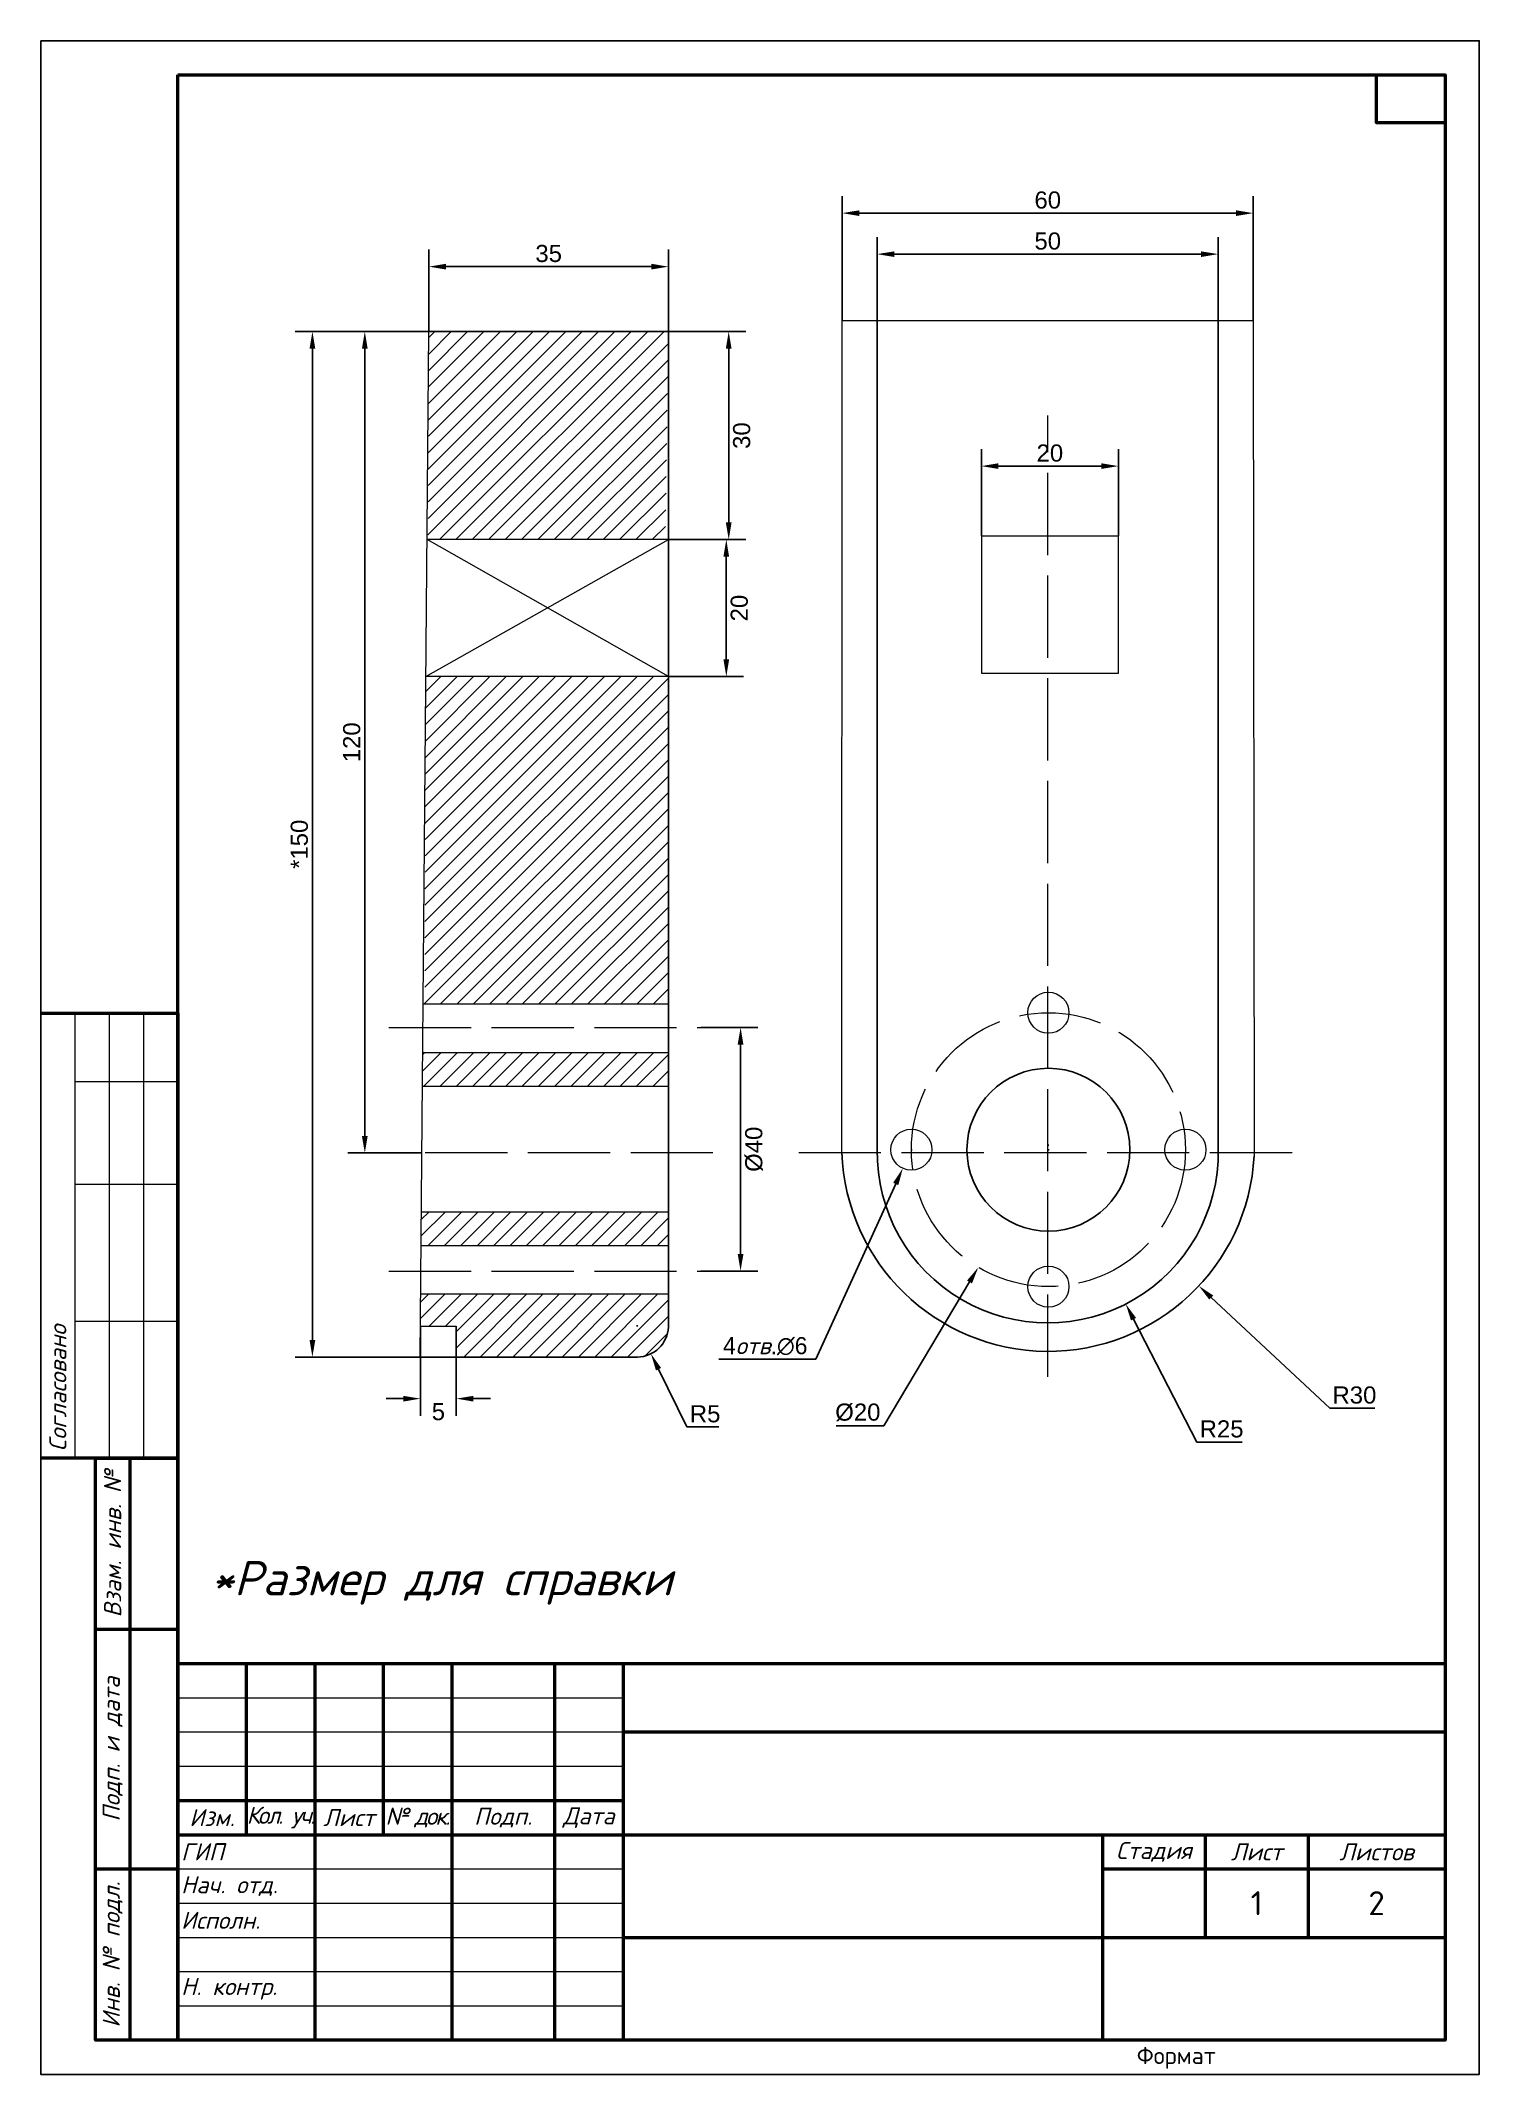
# Model space of a CAD drawing. Header units: millimetres. Extents: x 0 to 210, y 0 to 297.
import ezdxf
from ezdxf.enums import TextEntityAlignment as Align

# ---------------------------------------------------------------- set-up
doc = ezdxf.new("R2010")
doc.units = ezdxf.units.MM
doc.header["$MEASUREMENT"] = 0
doc.linetypes.add('ACAD_ISO02W100', pattern=[15, 12, -3])
for name, color, linetype, lineweight in [('Контур', 7, 'Continuous', 30), ('Ось', 7, 'ACAD_ISO02W100', 20), ('Формат - толстая линия', 7, 'Continuous', 50), ('Формат - тонкая линия', 7, 'Continuous', 20), ('Штриховка', 7, 'Continuous', 20)]:
    doc.layers.add(name, color=color, linetype=linetype, lineweight=lineweight)
doc.layers.add('Размеры', color=7, linetype='Continuous')
doc.layers.add('Рамка', color=7, linetype='Continuous')
doc.styles.add('2.5', font='isocpeur.ttf', dxfattribs={"oblique": 15, "height": 2.5})
doc.styles.add('3.5', font='isocpeur.ttf', dxfattribs={"oblique": 15, "height": 3.5})
doc.styles.get("Standard").update_dxf_attribs({"font": 'arial.ttf'})
doc.dimstyles.get("Standard").update_dxf_attribs({"dimtxt": 2.5, "dimasz": 2.5, "dimexe": 2.5, "dimexo": 0.0625, "dimtad": 2, "dimtoh": 1, "dimdec": 0, "dimzin": 0, "dimdsep": 46, "dimtxsty": 'Standard', "dimcen": 0.09, "dimadec": 0, "dimazin": 0, "dimtfac": 1, "dimtdec": 0, "dimtofl": 0, "dimtmove": 0, "dimatfit": 3, "dimfxl": 1, "dimtolj": 1, "dimtzin": 0, "dimarcsym": 0})
pattern_1 = [(225, (241.4359, 69.2433), (1.194645, -1.194645), [])]

# ---------------------------------------------------------------- blocks, each defined once
blk = doc.blocks.new('*U2')
at = {"lineweight": 20}
blk.add_circle((0, 0), 3, dxfattribs=at)
blk = doc.blocks.new('*U3')
at = {"color": 0, "linetype": 'ByBlock', "lineweight": -2, "transparency": 16777216}
for p, rotation in [((74.5, 140), 90), ((54.5, 120), 180), ((74.5, 100), 270)]:
    blk.add_blockref('*U2', p, dxfattribs=dict(at, rotation=rotation))
blk.add_blockref('*U2', (94.5, 120), dxfattribs=at)
blk = doc.blocks.new('*D7')
at = {"layer": 'Defpoints', "color": 0, "lineweight": 20, "transparency": 16777216}
for p in [(157.54, 234.95), (137.54, 224.7), (157.54, 224.7)]:
    blk.add_point(p, dxfattribs=at)
at = {"layer": 'Размеры', "color": 0, "lineweight": -2, "transparency": 16777216}
for p, q in [((137.54, 224.77), (137.54, 237.45)), ((140.04, 234.95), (155.04, 234.95)), ((157.54, 224.77), (157.54, 237.45))]:
    blk.add_line(p, q, dxfattribs=at)
at = {"layer": 'Размеры', "color": 0, "lineweight": 20, "transparency": 16777216}
for points in [[(140.04, 235.37), (140.04, 234.54), (137.54, 234.95)], [(155.04, 235.37), (155.04, 234.54), (157.54, 234.95)]]:
    blk.add_solid(points, dxfattribs=at)
at = {"layer": 'Размеры', "color": 0, "lineweight": 20, "transparency": 16777216, "insert": (147.54, 236.85), "char_height": 2.5, "attachment_point": 5}
blk.add_mtext('\\A1;20', dxfattribs=at)
blk = doc.blocks.new('*D8')
at = {"layer": 'Defpoints', "color": 0, "lineweight": 20, "transparency": 16777216}
for p in [(172.11, 265.91), (122.34, 256.22), (172.11, 256.22)]:
    blk.add_point(p, dxfattribs=at)
at = {"layer": 'Размеры', "color": 0, "lineweight": -2, "transparency": 16777216}
for p, q in [((122.34, 256.28), (122.34, 268.41)), ((172.11, 256.28), (172.11, 268.41)), ((124.84, 265.91), (169.61, 265.91))]:
    blk.add_line(p, q, dxfattribs=at)
at = {"layer": 'Размеры', "color": 0, "lineweight": 20, "transparency": 16777216}
for points in [[(124.84, 266.32), (124.84, 265.49), (122.34, 265.91)], [(169.61, 266.32), (169.61, 265.49), (172.11, 265.91)]]:
    blk.add_solid(points, dxfattribs=at)
at = {"layer": 'Размеры', "color": 0, "lineweight": 20, "transparency": 16777216, "insert": (147.23, 267.81), "char_height": 2.5, "attachment_point": 5}
blk.add_mtext('\\A1;50', dxfattribs=at)
blk = doc.blocks.new('*D9')
at = {"layer": 'Defpoints', "color": 0, "lineweight": 20, "transparency": 16777216}
for p in [(177.22, 271.9), (117.23, 256.22), (177.22, 256.22)]:
    blk.add_point(p, dxfattribs=at)
at = {"layer": 'Размеры', "color": 0, "lineweight": -2, "transparency": 16777216}
for p, q in [((117.23, 256.28), (117.23, 274.4)), ((177.22, 256.28), (177.22, 274.4)), ((119.73, 271.9), (174.72, 271.9))]:
    blk.add_line(p, q, dxfattribs=at)
at = {"layer": 'Размеры', "color": 0, "lineweight": 20, "transparency": 16777216}
for points in [[(119.73, 272.31), (119.73, 271.48), (117.23, 271.9)], [(174.72, 272.31), (174.72, 271.48), (177.22, 271.9)]]:
    blk.add_solid(points, dxfattribs=at)
at = {"layer": 'Размеры', "color": 0, "lineweight": 20, "transparency": 16777216, "insert": (147.23, 273.8), "char_height": 2.5, "attachment_point": 5}
blk.add_mtext('\\A1;60', dxfattribs=at)
blk = doc.blocks.new('*D10')
at = {"layer": 'Defpoints', "color": 0, "lineweight": 20, "transparency": 16777216}
for p in [(147.27, 135.79), (169.28, 115.23)]:
    blk.add_point(p, dxfattribs=at)
at = {"layer": 'Размеры', "color": 0, "lineweight": -2, "transparency": 16777216}
for p, q in [((147.18, 135.79), (147.36, 135.79)), ((147.27, 135.7), (147.27, 135.88)), ((188.39, 97.38), (171.11, 113.52)), ((194.98, 97.38), (188.39, 97.38))]:
    blk.add_line(p, q, dxfattribs=at)
at = {"layer": 'Размеры', "color": 0, "lineweight": 20, "transparency": 16777216}
blk.add_solid([(171.39, 113.83), (170.82, 113.22), (169.28, 115.23)], dxfattribs=at)
at = {"layer": 'Размеры', "color": 0, "lineweight": 20, "transparency": 16777216, "insert": (192, 99.28), "char_height": 2.5, "attachment_point": 5}
blk.add_mtext('\\A1;R30', dxfattribs=at)
blk = doc.blocks.new('*D11')
at = {"layer": 'Defpoints', "color": 0, "lineweight": 20, "transparency": 16777216}
for p in [(147.23, 134.71), (158.62, 112.58)]:
    blk.add_point(p, dxfattribs=at)
at = {"layer": 'Размеры', "color": 0, "lineweight": -2, "transparency": 16777216}
for p, q in [((147.14, 134.71), (147.32, 134.71)), ((147.23, 134.62), (147.23, 134.8)), ((168.99, 92.43), (159.76, 110.36)), ((175.61, 92.43), (168.99, 92.43))]:
    blk.add_line(p, q, dxfattribs=at)
at = {"layer": 'Размеры', "color": 0, "lineweight": 20, "transparency": 16777216}
blk.add_solid([(160.13, 110.55), (159.39, 110.17), (158.62, 112.58)], dxfattribs=at)
at = {"layer": 'Размеры', "color": 0, "lineweight": 20, "transparency": 16777216, "insert": (172.61, 94.33), "char_height": 2.5, "attachment_point": 5}
blk.add_mtext('\\A1;R25', dxfattribs=at)
blk = doc.blocks.new('*D12')
at = {"layer": 'Defpoints', "color": 0, "lineweight": 20, "transparency": 16777216}
for p in [(147.33, 135.12), (137.09, 117.94)]:
    blk.add_point(p, dxfattribs=at)
at = {"layer": 'Размеры', "color": 0, "lineweight": -2, "transparency": 16777216}
for p, q in [((147.24, 135.12), (147.42, 135.12)), ((147.33, 135.03), (147.33, 135.21)), ((123.28, 94.77), (135.81, 115.8)), ((116.36, 94.77), (123.28, 94.77))]:
    blk.add_line(p, q, dxfattribs=at)
at = {"layer": 'Размеры', "color": 0, "lineweight": 20, "transparency": 16777216}
blk.add_solid([(135.45, 116.01), (136.17, 115.58), (137.09, 117.94)], dxfattribs=at)
at = {"layer": 'Размеры', "color": 0, "lineweight": 20, "transparency": 16777216, "insert": (119.51, 96.75), "char_height": 2.5, "attachment_point": 5}
blk.add_mtext('\\A1;%%C20', dxfattribs=at)
blk = doc.blocks.new('*D15')
at = {"layer": 'Defpoints', "color": 0, "lineweight": 20, "transparency": 16777216}
for p in [(55.66, 109.34), (60.89, 109.34), (55.66, 98.76)]:
    blk.add_point(p, dxfattribs=at)
at = {"layer": 'Размеры', "color": 0, "lineweight": -2, "transparency": 16777216}
for p, q in [((55.66, 109.28), (55.66, 96.26)), ((60.89, 109.28), (60.89, 96.26)), ((53.16, 98.76), (50.66, 98.76)), ((63.39, 98.76), (65.89, 98.76))]:
    blk.add_line(p, q, dxfattribs=at)
at = {"layer": 'Размеры', "color": 0, "lineweight": 20, "transparency": 16777216}
for points in [[(53.16, 99.17), (53.16, 98.34), (55.66, 98.76)], [(63.39, 99.17), (63.39, 98.34), (60.89, 98.76)]]:
    blk.add_solid(points, dxfattribs=at)
at = {"layer": 'Размеры', "color": 0, "lineweight": 20, "transparency": 16777216, "insert": (58.28, 96.86), "char_height": 2.5, "attachment_point": 5}
blk.add_mtext('\\A1;5', dxfattribs=at)
blk = doc.blocks.new('*D16')
at = {"layer": 'Defpoints', "color": 0, "lineweight": 20, "transparency": 16777216}
for p in [(87.29, 109.4), (89.31, 105.31)]:
    blk.add_point(p, dxfattribs=at)
at = {"layer": 'Размеры', "color": 0, "lineweight": -2, "transparency": 16777216}
for p, q in [((87.2, 109.4), (87.38, 109.4)), ((87.29, 109.31), (87.29, 109.49)), ((94.57, 94.64), (90.42, 103.06)), ((99.24, 94.64), (94.57, 94.64))]:
    blk.add_line(p, q, dxfattribs=at)
at = {"layer": 'Размеры', "color": 0, "lineweight": 20, "transparency": 16777216}
blk.add_solid([(90.79, 103.25), (90.04, 102.88), (89.31, 105.31)], dxfattribs=at)
at = {"layer": 'Размеры', "color": 0, "lineweight": 20, "transparency": 16777216, "insert": (97.22, 96.54), "char_height": 2.5, "attachment_point": 5}
blk.add_mtext('\\A1;R5', dxfattribs=at)
blk = doc.blocks.new('*D17')
at = {"layer": 'Defpoints', "color": 0, "lineweight": 20, "transparency": 16777216}
for p in [(91.86, 264.08), (56.89, 254.6), (91.86, 254.6)]:
    blk.add_point(p, dxfattribs=at)
at = {"layer": 'Размеры', "color": 0, "lineweight": -2, "transparency": 16777216}
for p, q in [((56.89, 254.66), (56.89, 266.58)), ((91.86, 254.66), (91.86, 266.58)), ((59.39, 264.08), (89.36, 264.08))]:
    blk.add_line(p, q, dxfattribs=at)
at = {"layer": 'Размеры', "color": 0, "lineweight": 20, "transparency": 16777216}
for points in [[(59.39, 264.5), (59.39, 263.67), (56.89, 264.08)], [(89.36, 264.5), (89.36, 263.67), (91.86, 264.08)]]:
    blk.add_solid(points, dxfattribs=at)
at = {"layer": 'Размеры', "color": 0, "lineweight": 20, "transparency": 16777216, "insert": (74.38, 265.99), "char_height": 2.5, "attachment_point": 5}
blk.add_mtext('\\A1;35', dxfattribs=at)
blk = doc.blocks.new('*D18')
at = {"layer": 'Defpoints', "color": 0, "lineweight": 20, "transparency": 16777216}
for p in [(91.86, 224.22), (100.31, 224.22), (91.86, 204.22)]:
    blk.add_point(p, dxfattribs=at)
at = {"layer": 'Размеры', "color": 0, "lineweight": -2, "transparency": 16777216}
for p, q in [((91.92, 224.22), (102.81, 224.22)), ((100.31, 206.72), (100.31, 221.72)), ((91.92, 204.22), (102.81, 204.22))]:
    blk.add_line(p, q, dxfattribs=at)
at = {"layer": 'Размеры', "color": 0, "lineweight": 20, "transparency": 16777216}
for points in [[(99.89, 221.72), (100.72, 221.72), (100.31, 224.22)], [(99.89, 206.72), (100.72, 206.72), (100.31, 204.22)]]:
    blk.add_solid(points, dxfattribs=at)
at = {"layer": 'Размеры', "color": 0, "lineweight": 20, "transparency": 16777216, "insert": (102.21, 214.22), "char_height": 2.5, "attachment_point": 5, "rotation": 90}
blk.add_mtext('\\A1;20', dxfattribs=at)
blk = doc.blocks.new('*D20')
at = {"layer": 'Defpoints', "color": 0, "lineweight": 20, "transparency": 16777216}
for p in [(91.86, 254.6), (100.66, 254.6), (91.86, 224.22)]:
    blk.add_point(p, dxfattribs=at)
at = {"layer": 'Размеры', "color": 0, "lineweight": -2, "transparency": 16777216}
for p, q in [((91.92, 254.6), (103.16, 254.6)), ((100.66, 226.72), (100.66, 252.1)), ((91.92, 224.22), (103.16, 224.22))]:
    blk.add_line(p, q, dxfattribs=at)
at = {"layer": 'Размеры', "color": 0, "lineweight": 20, "transparency": 16777216}
for points in [[(100.24, 252.1), (101.08, 252.1), (100.66, 254.6)], [(100.24, 226.72), (101.08, 226.72), (100.66, 224.22)]]:
    blk.add_solid(points, dxfattribs=at)
at = {"layer": 'Размеры', "color": 0, "lineweight": 20, "transparency": 16777216, "insert": (102.56, 239.41), "char_height": 2.5, "attachment_point": 5, "rotation": 90}
blk.add_mtext('\\A1;30', dxfattribs=at)
blk = doc.blocks.new('*D23')
at = {"layer": 'Defpoints', "color": 0, "lineweight": 20, "transparency": 16777216}
for p in [(128.57, 137.85), (126.08, 132.4)]:
    blk.add_point(p, dxfattribs=at)
at = {"layer": 'Размеры', "color": 0, "lineweight": -2, "transparency": 16777216}
for p, q in [((127.24, 135.12), (127.42, 135.12)), ((127.33, 135.03), (127.33, 135.21)), ((113.38, 104.54), (125.04, 130.12)), ((99.24, 104.54), (113.38, 104.54))]:
    blk.add_line(p, q, dxfattribs=at)
at = {"layer": 'Размеры', "color": 0, "lineweight": 20, "transparency": 16777216}
blk.add_solid([(124.66, 130.29), (125.42, 129.95), (126.08, 132.4)], dxfattribs=at)
at = {"layer": 'Размеры', "color": 0, "lineweight": 20, "transparency": 16777216, "insert": (105.99, 106.42), "char_height": 2.5, "attachment_point": 5}
blk.add_mtext('\\A1;{\\Ftxt|c0;4\\fISOCPEUR|b0|i1|c204|p34;отв\\Ftxt|c0;.\\Ftxt|c204;∅6}', dxfattribs=at)
blk = doc.blocks.new('*D24')
at = {"layer": 'Defpoints', "color": 0, "lineweight": 20, "transparency": 16777216}
for p in [(96.55, 152.96), (102.39, 152.96), (96.55, 117.4)]:
    blk.add_point(p, dxfattribs=at)
at = {"layer": 'Размеры', "color": 0, "lineweight": -2, "transparency": 16777216}
for p, q in [((96.61, 152.96), (104.89, 152.96)), ((102.39, 119.9), (102.39, 150.46)), ((96.61, 117.4), (104.89, 117.4))]:
    blk.add_line(p, q, dxfattribs=at)
at = {"layer": 'Размеры', "color": 0, "lineweight": 20, "transparency": 16777216}
for points in [[(101.97, 150.46), (102.81, 150.46), (102.39, 152.96)], [(101.97, 119.9), (102.81, 119.9), (102.39, 117.4)]]:
    blk.add_solid(points, dxfattribs=at)
at = {"layer": 'Размеры', "color": 0, "lineweight": 20, "transparency": 16777216, "insert": (104.36, 135.18), "char_height": 2.5, "width": 12.4488, "attachment_point": 5, "rotation": 90}
blk.add_mtext('\\A1;%%C40', dxfattribs=at)
blk = doc.blocks.new('*D26')
at = {"color": 0, "lineweight": -2, "transparency": 16777216}
for p, q in [((56.83, 254.6), (37.39, 254.6)), ((39.89, 107.34), (39.89, 252.1)), ((60.83, 104.84), (37.39, 104.84))]:
    blk.add_line(p, q, dxfattribs=at)
at = {"color": 0, "lineweight": 20, "transparency": 16777216}
for points in [[(39.47, 252.1), (40.31, 252.1), (39.89, 254.6)], [(39.47, 107.34), (40.31, 107.34), (39.89, 104.84)]]:
    blk.add_solid(points, dxfattribs=at)
at = {"layer": 'Defpoints', "color": 0, "lineweight": 20, "transparency": 16777216}
for p in [(39.89, 254.6), (56.89, 254.6), (60.89, 104.84)]:
    blk.add_point(p, dxfattribs=at)
at = {"color": 0, "lineweight": 20, "transparency": 16777216, "insert": (37.99, 179.72), "char_height": 2.5, "attachment_point": 5, "rotation": 90}
blk.add_mtext('\\A1;*150', dxfattribs=at)
blk = doc.blocks.new('*D29')
at = {"layer": 'Defpoints', "color": 0, "lineweight": 20, "transparency": 16777216}
for p in [(47.54, 254.6), (56.89, 254.6), (55.87, 134.64)]:
    blk.add_point(p, dxfattribs=at)
at = {"layer": 'Размеры', "color": 0, "lineweight": -2, "transparency": 16777216}
for p, q in [((56.83, 254.6), (45.04, 254.6)), ((47.54, 137.14), (47.54, 252.1)), ((55.81, 134.64), (45.04, 134.64))]:
    blk.add_line(p, q, dxfattribs=at)
at = {"layer": 'Размеры', "color": 0, "lineweight": 20, "transparency": 16777216}
for points in [[(47.12, 252.1), (47.96, 252.1), (47.54, 254.6)], [(47.12, 137.14), (47.96, 137.14), (47.54, 134.64)]]:
    blk.add_solid(points, dxfattribs=at)
at = {"layer": 'Размеры', "color": 0, "lineweight": 20, "transparency": 16777216, "insert": (45.64, 194.62), "char_height": 2.5, "attachment_point": 5, "rotation": 90}
blk.add_mtext('\\A1;120', dxfattribs=at)
blk = doc.blocks.new('Штамп согласования')
at = {"color": 0, "linetype": 'ByBlock', "lineweight": -2, "ltscale": 100}
blk.add_lwpolyline([(-20, 65), (-20, 0)], dxfattribs=at)
at = {"layer": 'Формат - толстая линия', "ltscale": 100}
blk.add_lwpolyline([(-20, 65), (0, 65), (0, 0), (-20, 0)], dxfattribs=at)
at = {"layer": 'Формат - тонкая линия', "ltscale": 100}
for points in [[(-15, 65), (-15, 0)], [(-10, 65), (-10, 0)], [(-5, 65), (-5, 0)], [(-15, 55), (0, 55)], [(-15, 40), (0, 40)], [(-15, 20), (0, 20)]]:
    blk.add_lwpolyline(points, dxfattribs=at)
at = {"color": 0, "linetype": 'ByBlock', "lineweight": -2, "ltscale": 100, "insert": (-17.5, 1), "char_height": 2.5, "width": 65, "attachment_point": 4, "rotation": 90, "style": '2.5'}
blk.add_mtext('Согласовано', dxfattribs=at)
blk = doc.blocks.new('Штамп - основная надпись')
at = {"ltscale": 100}
blk.add_lwpolyline([(0, 55), (0, 0)], dxfattribs=at)
at = {"layer": 'Формат - толстая линия', "ltscale": 100}
blk.add_lwpolyline([(0, 55), (185, 55), (185, 0), (0, 0)], close=True, dxfattribs=at)
for points in [[(10, 55), (10, 30)], [(20, 55), (20, 0)], [(30, 55), (30, 30)], [(40, 55), (40, 0)], [(55, 55), (55, 0)], [(65, 55), (65, 0)], [(65, 45), (185, 45)], [(0, 35), (65, 35)], [(0, 30), (65, 30)], [(65, 30), (185, 30)], [(135, 30), (135, 0)], [(150, 30), (150, 15)], [(165, 30), (165, 15)], [(135, 25), (185, 25)], [(65, 15), (185, 15)]]:
    blk.add_lwpolyline(points, dxfattribs=at)
at = {"layer": 'Формат - тонкая линия', "ltscale": 100}
for points in [[(0, 50), (65, 50)], [(0, 45), (65, 45)], [(0, 40), (65, 40)], [(0, 25), (65, 25)], [(0, 20), (65, 20)], [(0, 15), (65, 15)], [(0, 10), (65, 10)], [(0, 5), (65, 5)]]:
    blk.add_lwpolyline(points, dxfattribs=at)
at = {"color": 0, "linetype": 'ByBlock', "lineweight": -2, "ltscale": 100, "char_height": 2.5, "style": '2.5'}
for s, insert, width, attachment_point in [('Изм.', (5, 32.5), 10, 5), ('{\\T0.75;Кол. уч.}', (15, 32.5), 10, 5), ('Лист', (25, 32.5), 10, 5), ('{\\T0.85;№ док.}', (35, 32.5), 10, 5), ('Подп.', (47.5, 32.5), 15, 5), ('Дата', (60, 32.5), 10, 5), ('ГИП', (0.5, 27.5), 20, 4), ('Стадия', (142.5, 27.5), 15, 5), ('Лист', (157.5, 27.5), 15, 5), ('Листов', (175, 27.5), 20, 5), ('Нач. отд.', (0.5, 22.5), 20, 4), ('Исполн.', (0.5, 17.5), 20, 4), ('Н. контр.', (0.5, 7.5), 20, 4)]:
    blk.add_mtext(s, dxfattribs=dict(at, insert=insert, width=width, attachment_point=attachment_point))
blk = doc.blocks.new('*U33')
at = {"color": 0, "linetype": 'ByBlock', "lineweight": -2}
blk.add_lwpolyline([(0, 297), (210, 297), (210, 0), (0, 0)], close=True, dxfattribs=at)
at = {"layer": 'Формат - толстая линия'}
blk.add_lwpolyline([(20, 292), (205, 292), (205, 5), (20, 5)], close=True, dxfattribs=at)
at = {"layer": 'Формат - толстая линия', "ltscale": 100}
for points in [[(195, 292), (205, 292), (205, 285), (195, 285)], [(8, 90), (20, 90), (20, 5), (8, 5)]]:
    blk.add_lwpolyline(points, close=True, dxfattribs=at)
for points in [[(13, 90), (13, 5)], [(8, 65), (20, 65)], [(8, 30), (20, 30)]]:
    blk.add_lwpolyline(points, dxfattribs=at)
at = {"ltscale": 100}
for name, p in [('Штамп согласования', (20, 90)), ('Штамп - основная надпись', (20, 5))]:
    blk.add_blockref(name, p, dxfattribs=at)
at = {"color": 0, "linetype": 'ByBlock', "lineweight": -2, "ltscale": 100, "char_height": 2.5, "attachment_point": 5, "rotation": 90, "style": '2.5'}
for s, insert, width in [('Взам. инв. №', (10.5, 77.5), 25), ('Подп. и дата', (10.5, 47.5), 35), ('Инв. № подл.', (10.5, 17.5), 25)]:
    blk.add_mtext(s, dxfattribs=dict(at, insert=insert, width=width))
at = {"color": 0, "linetype": 'ByBlock', "lineweight": -2, "ltscale": 100, "style": '3.5'}
for tag, p in [('№', (200, 288.5)), ('ДОКУМЕНТ', (145, 55)), ('СТАДИЯ', (162.5, 25)), ('ЛИСТ', (177.5, 25)), ('ЛИСТОВ', (195, 25))]:
    blk.add_attdef(tag, text='', height=3.5, dxfattribs=at).set_placement(p, align=Align.MIDDLE_CENTER)
at = {"color": 0, "linetype": 'ByBlock', "lineweight": -2, "ltscale": 100, "flags": 104}
for tag, p in [('ОБЪЕКТ_СТРОИТЕЛЬСТВА', (145, 42.5)), ('ЗДАНИЕ(СООРУЖЕНИЕ)', (120, 27.5)), ('ИЗОБРАЖЕНИЯ_ЛИСТА', (120, 12.5)), ('ОРГАНИЗАЦИЯ', (180, 12.5))]:
    blk.add_attdef(tag, text='', height=2.5, dxfattribs=at).set_placement(p, align=Align.MIDDLE_CENTER)
at = {"color": 0, "linetype": 'ByBlock', "lineweight": -2, "ltscale": 100, "style": '2.5'}
for tag, p in [('ГИП', (40.2, 31.25)), ('НАЧ.ОТД.', (40.2, 26.25)), ('ИСПОЛН.', (40.2, 21.25)), ('Н.КОНТР.', (40.2, 11.25)), ('ФОРМАТ', (160, 1.5))]:
    blk.add_attdef(tag, p, '', height=2.5, dxfattribs=at)
at = {"color": 0, "linetype": 'ByBlock', "lineweight": -2, "ltscale": 100, "style": '2.5', "width": 0.8}
for tag, p in [('ДАТА_1', (80, 32.5)), ('ДАТА_2', (80, 27.5)), ('ДАТА_3', (80, 22.5)), ('ДАТА_4', (80, 12.5))]:
    blk.add_attdef(tag, text='', height=2.5, dxfattribs=at).set_placement(p, align=Align.MIDDLE_CENTER)

msp = doc.modelspace()

# ---------------------------------------------------------------- hatches: boundary and pattern name
at = {"layer": 'Штриховка', "lineweight": 20, "transparency": 33554687}
h = msp.add_hatch(dxfattribs=at)
h.set_pattern_fill('ANSI31', color=256, scale=13.515868, angle=180)
h.set_pattern_definition([(225, (240.9856, 81.8122), (1.194645, -1.194645), [])])
h.paths.add_polyline_path([(91.41, 224.22), (91.86, 254.6), (62.58, 254.6), (56.89, 254.6), (56.75, 224.22)])
h = msp.add_hatch(dxfattribs=at)
h.set_pattern_fill('ANSI31', color=256, scale=13.515868, angle=180)
h.set_pattern_definition(pattern_1)
h.paths.add_polyline_path([(91.86, 121.1), (91.86, 126.01), (55.79, 126.01), (55.79, 121.1)])
h.paths.add_polyline_path([(56.02, 149.26), (56.02, 144.35), (91.86, 144.35), (91.86, 149.26)])
h.paths.add_polyline_path([(56.27, 156.36), (91.86, 156.36), (91.86, 204.22), (56.42, 204.22)])
h = msp.add_hatch(dxfattribs=at)
h.set_pattern_fill('ANSI31', color=256, scale=13.515868, angle=180)
h.set_pattern_definition(pattern_1)
edge = h.paths.add_edge_path()
edge.add_arc((87.29, 109.4), 4.57, 270.7607, 357.673)
edge.add_line((91.86, 109.22), (91.86, 114))
edge.add_line((91.86, 114), (55.71, 114))
edge.add_line((55.71, 114), (55.66, 109.34))
edge.add_line((55.66, 109.34), (60.89, 109.34))
edge.add_line((60.89, 109.34), (60.89, 104.84))
edge.add_line((60.89, 104.84), (87.35, 104.84))

# ---------------------------------------------------------------- linework, layer by layer
for p, q in [((122.34, 256.22), (122.34, 135.12)), ((172.11, 256.22), (172.11, 135.12))]:
    msp.add_line(p, q)
at = {"lineweight": 20}
for p, q in [((55.62, 104.84), (56.89, 254.6)), ((56.43, 204.22), (91.86, 224.22)), ((91.86, 224.22), (56.6, 224.22)), ((91.86, 204.22), (56.62, 224.22)), ((157.54, 224.7), (137.54, 224.7)), ((137.54, 224.7), (137.54, 204.7)), ((157.54, 204.7), (157.54, 224.7)), ((91.86, 204.22), (56.42, 204.22)), ((137.54, 204.7), (157.54, 204.7)), ((91.86, 156.36), (56.11, 156.36)), ((91.86, 149.26), (56.05, 149.26)), ((91.86, 121.1), (55.77, 121.1)), ((91.86, 114), (55.71, 114))]:
    msp.add_line(p, q, dxfattribs=at)
msp.add_lwpolyline([(56.89, 254.6), (91.86, 254.6)])
msp.add_lwpolyline([(91.86, 254.6), (91.86, 109.22, -0.398516), (87.35, 104.84), (60.89, 104.84), (60.89, 109.34)], format="xyb")
msp.add_circle((147.33, 135.12), 11.89)
for centre, radius, start, end in [((147.27, 135.79), 30.12, 182.0601, 357.0184), ((147.23, 134.71), 24.89, 179.045, 0.955)]:
    msp.add_arc(centre, radius, start, end)
at = {"layer": 'Контур', "lineweight": 20}
for p, q in [((117.17, 134.71), (117.23, 256.22)), ((117.23, 256.22), (177.22, 256.22)), ((177.22, 256.22), (177.35, 134.23))]:
    msp.add_line(p, q, dxfattribs=at)
at = {"layer": 'Ось'}
for p, q in [((147.23, 101.97), (147.23, 242.33)), ((98.35, 134.64), (46.5, 134.64))]:
    msp.add_line(p, q, dxfattribs=at)
at = {"layer": 'Ось', "lineweight": 20}
for p, q in [((51.05, 152.96), (96.55, 152.96)), ((110.89, 134.71), (182.89, 134.71)), ((51.05, 117.4), (96.55, 117.4))]:
    msp.add_line(p, q, dxfattribs=at)
msp.add_circle((147.33, 135.12), 20, dxfattribs=at)
at = {"layer": 'Размеры', "lineweight": 20}
msp.add_line((55.66, 109.34), (60.89, 109.34), dxfattribs=at)
at = {"layer": 'Штриховка', "lineweight": 20}
for p, q in [((91.86, 144.35), (56, 144.35)), ((91.86, 126.01), (55.81, 126.01))]:
    msp.add_line(p, q, dxfattribs=at)

# ---------------------------------------------------------------- block references
msp.add_blockref('*U33', (0.23, 0.08)).add_auto_attribs({'ЛИСТ': '1', 'ЛИСТОВ': '2', 'ФОРМАТ': 'Формат '})
at = {"lineweight": 20, "rotation": 90}
msp.add_blockref('*U3', (267.33, 60.62), dxfattribs=at)

# ---------------------------------------------------------------- texts
at = {"layer": 'Рамка', "lineweight": 20, "insert": (25.04, 75.04), "char_height": 5, "attachment_point": 1}
msp.add_mtext_dynamic_manual_height_columns('{\\fISOCPEUR|b0|i1|c204|p34;*Размер для справки}', width=72.5, gutter_width=1, heights=[6.5], dxfattribs=at)

# ---------------------------------------------------------------- dimensions: what is measured, and where the dimension line sits
at = {"lineweight": 20}
dim = msp.add_linear_dim(base=(39.89, 254.6), p1=(60.89, 104.84), p2=(56.89, 254.6), angle=90, text='*<>', dimstyle='Standard', dxfattribs=at)
dim.commit()
dim.dimension.update_dxf_attribs({"geometry": '*D26', "text_midpoint": (37.99, 179.72)})
at = {"layer": 'Размеры', "lineweight": 20}
for base, p1, p2, angle, picture, middle in [((177.22, 271.9), (117.23, 256.22), (177.22, 256.22), 180, '*D9', (147.23, 273.8)), ((91.86, 264.08), (56.89, 254.6), (91.86, 254.6), 180, '*D17', (74.38, 265.99)), ((172.11, 265.91), (122.34, 256.22), (172.11, 256.22), 180, '*D8', (147.23, 267.81)), ((100.66, 254.6), (91.86, 224.22), (91.86, 254.6), 90, '*D20', (102.56, 239.41)), ((157.54, 234.95), (137.54, 224.7), (157.54, 224.7), 180, '*D7', (147.54, 236.85)), ((100.31, 224.22), (91.86, 204.22), (91.86, 224.22), 90, '*D18', (102.21, 214.22)), ((55.66, 98.76), (60.89, 109.34), (55.66, 109.34), 180, '*D15', (58.28, 96.86))]:
    dim = msp.add_linear_dim(base=base, p1=p1, p2=p2, angle=angle, dimstyle='Standard', dxfattribs=at)
    dim.commit()
    dim.dimension.update_dxf_attribs({"geometry": picture, "text_midpoint": middle})
dim = msp.add_linear_dim(base=(47.54, 254.6), p1=(55.87, 134.64), p2=(56.89, 254.6), angle=90, dimstyle='Standard', dxfattribs=at)
dim.commit()
dim.dimension.update_dxf_attribs({"geometry": '*D29', "text_midpoint": (47.54, 194.62), "dimtype": 160})
dim = msp.add_linear_dim(base=(102.39, 152.96), p1=(96.55, 117.4), p2=(96.55, 152.96), angle=90, text='%%C40', dimstyle='Standard', dxfattribs=at)
dim.commit()
dim.dimension.update_dxf_attribs({"geometry": '*D24', "text_midpoint": (104.36, 135.18)})
dim = msp.add_diameter_dim_2p(p1=(128.57, 137.85), p2=(126.08, 132.4), text='{\\Ftxt|c0;4\\fISOCPEUR|b0|i1|c204|p34;отв\\Ftxt|c0;.\\Ftxt|c204;<>}', dimstyle='Standard', dxfattribs=at)
dim.commit()
dim.dimension.update_dxf_attribs({"geometry": '*D23', "text_midpoint": (105.99, 104.54), "dimtype": 163})
dim = msp.add_radius_dim(center=(147.33, 135.12), mpoint=(137.09, 117.94), text='%%C20', dimstyle='Standard', dxfattribs=at)
dim.commit()
dim.dimension.update_dxf_attribs({"geometry": '*D12', "text_midpoint": (119.51, 94.77), "dimtype": 164})
for center, mpoint, picture, middle in [((147.23, 134.71), (158.62, 112.58), '*D11', (172.61, 92.43)), ((147.27, 135.79), (169.28, 115.23), '*D10', (192, 97.38)), ((87.29, 109.4), (89.31, 105.31), '*D16', (97.22, 94.64))]:
    dim = msp.add_radius_dim(center=center, mpoint=mpoint, dimstyle='Standard', dxfattribs=at)
    dim.commit()
    dim.dimension.update_dxf_attribs({"geometry": picture, "text_midpoint": middle, "dimtype": 164})

doc.saveas('drawing.dxf')
